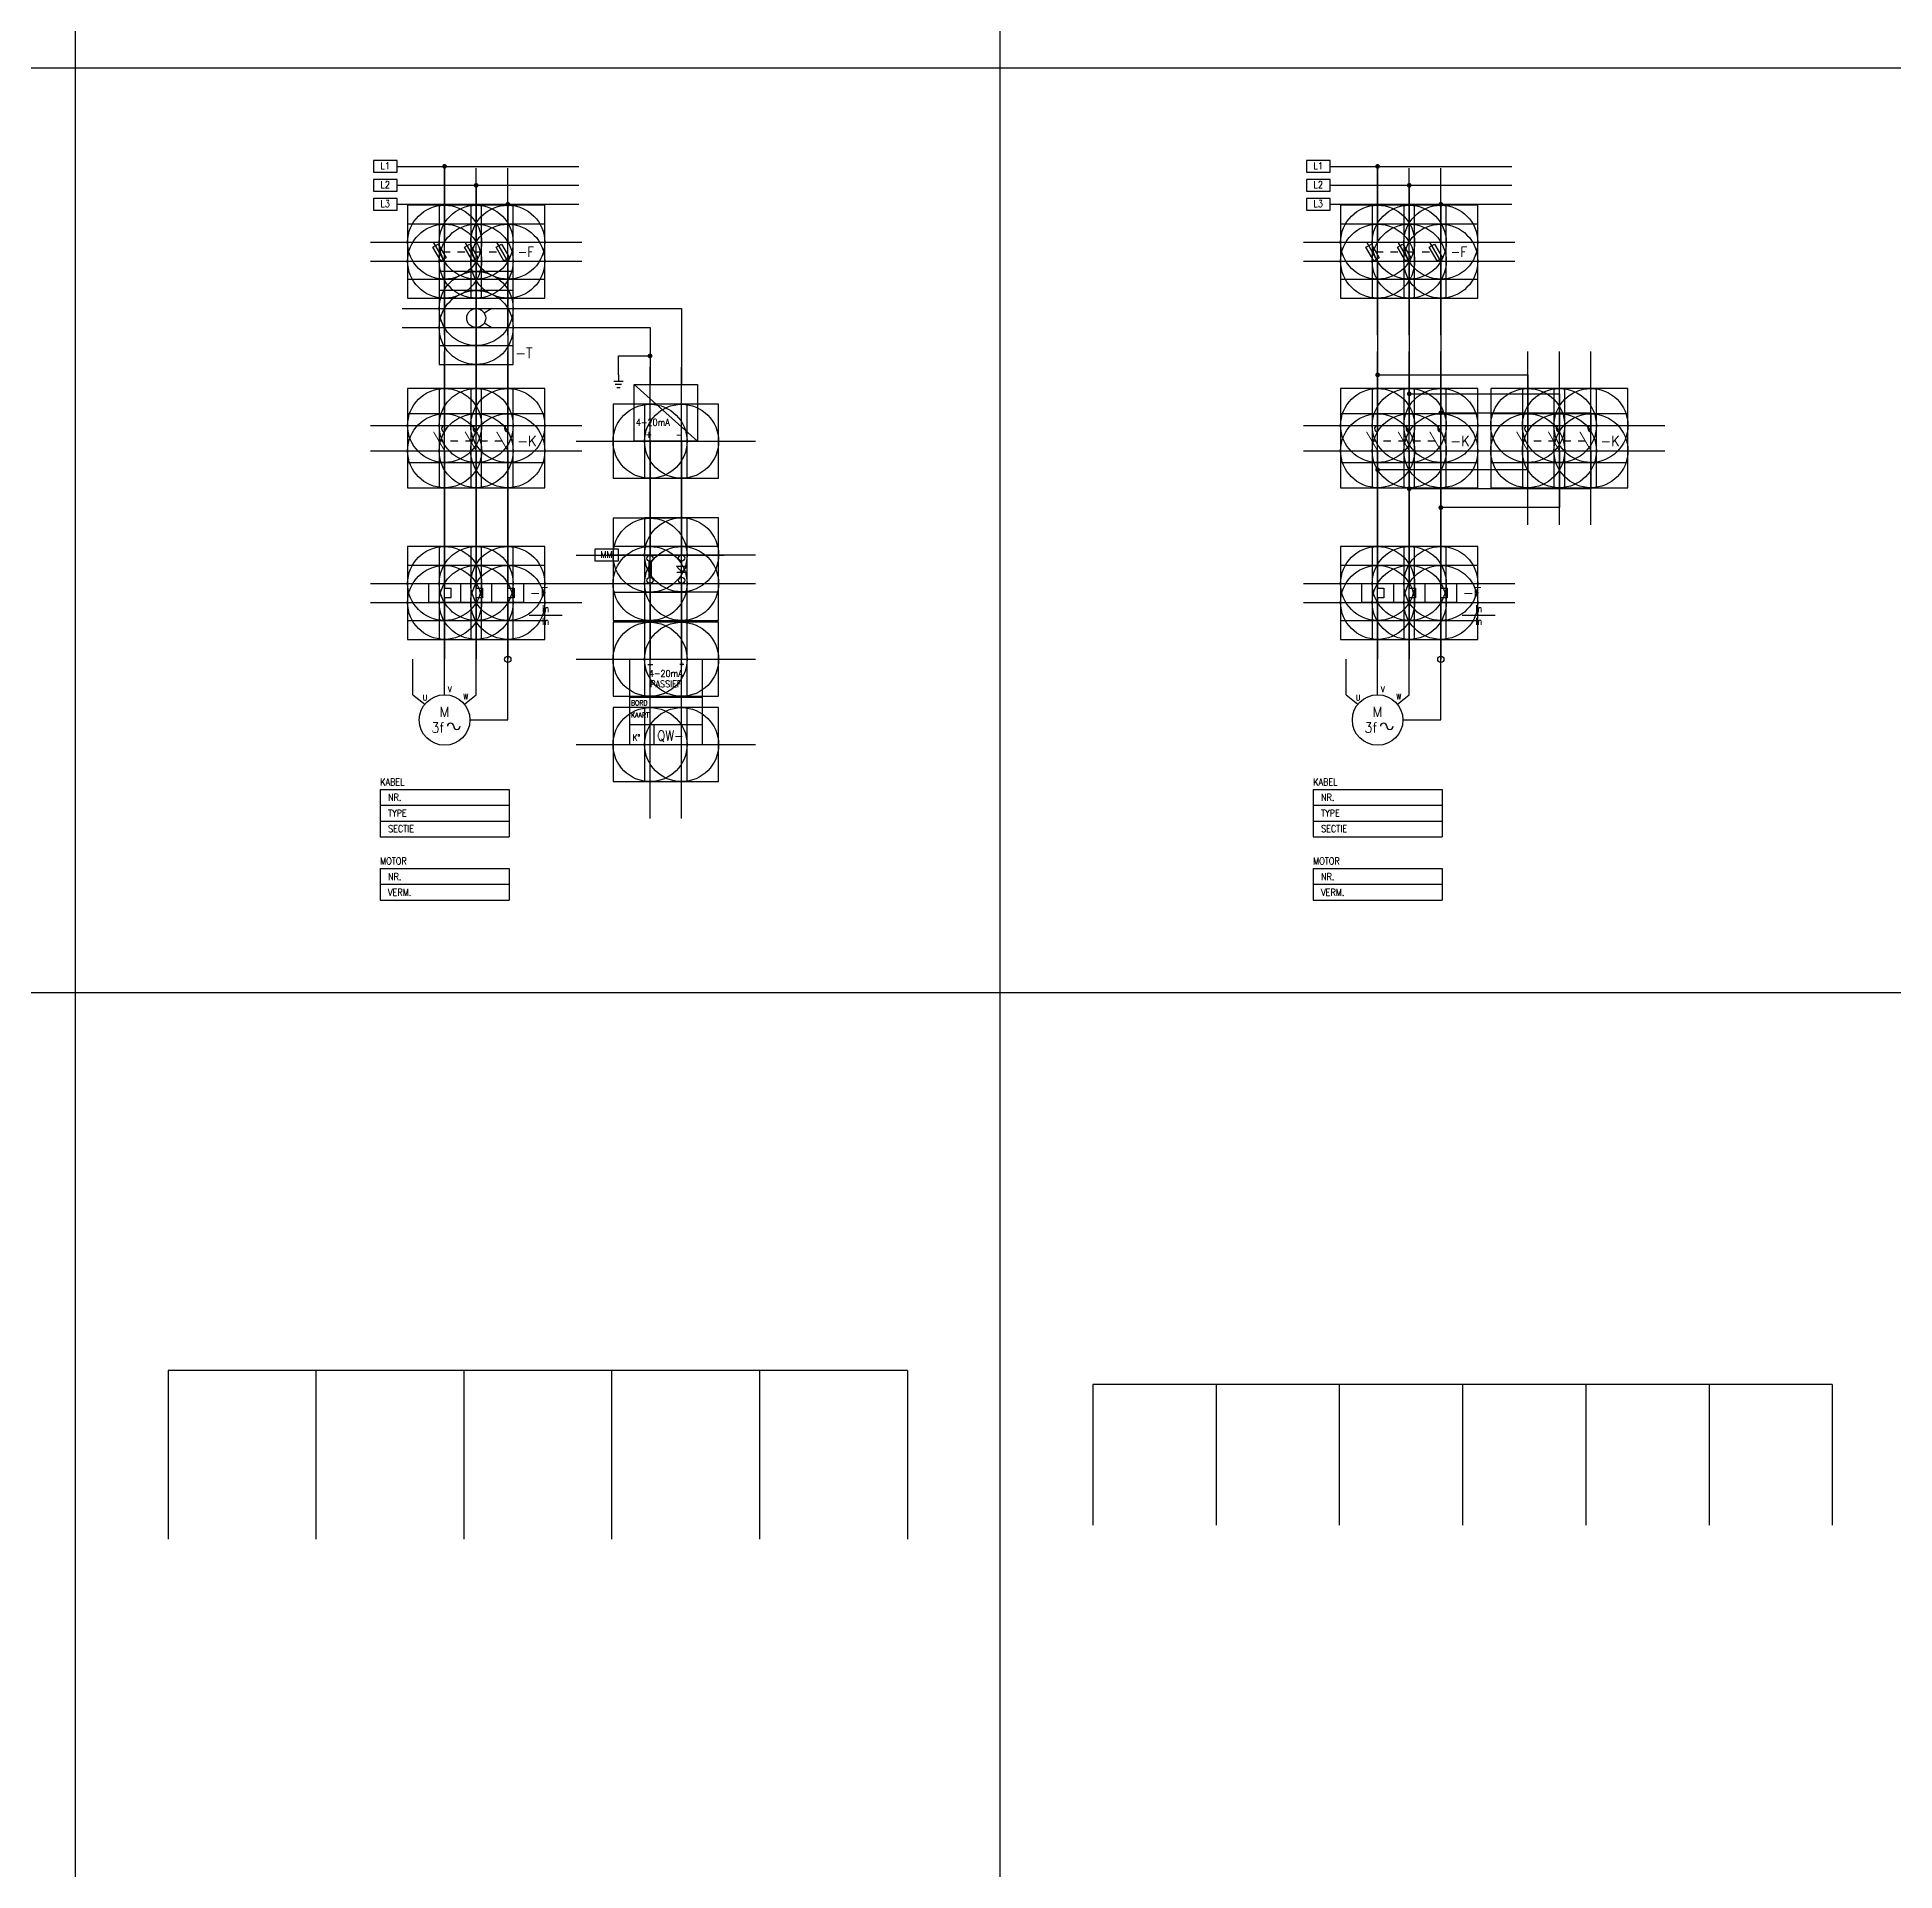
# Model space of a CAD drawing. Extents: x -7 to 200, y -18 to 300.
# Drawn here: x 74.48 to 99.59, y 123.13 to 147.92 of the extents above; entities that cross this region are included whole.
import ezdxf
from ezdxf.enums import TextEntityAlignment as Align

# ---------------------------------------------------------------- set-up
doc = ezdxf.new("R2010")
doc.units = 0
doc.header["$LTSCALE"] = 4
doc.header["$MEASUREMENT"] = 0
doc.header["$PDMODE"] = 98
doc.header["$PDSIZE"] = 1
doc.linetypes.add('DASHED', pattern=[18.75, 12.5, -6.25])
doc.linetypes.add('HIDDEN', pattern=[0.375, 0.25, -0.125])
doc.layers.get('0').update_dxf_attribs({"linetype": 'CONTINUOUS'})
for name, color, linetype in [('1', 7, 'CONTINUOUS'), ('10', 1, 'DASHED'), ('11', 3, 'DASHED'), ('12', 2, 'DASHED'), ('2', 1, 'CONTINUOUS'), ('3', 4, 'CONTINUOUS'), ('C', 7, 'CONTINUOUS'), ('GRID', 9, 'CONTINUOUS'), ('SYMB', 7, 'CONTINUOUS')]:
    doc.layers.add(name, color=color, linetype=linetype)
doc.styles.add('DINY', font='SIMPLEX', dxfattribs={"width": 0.95})
doc.styles.add('ROMANS', font='ROMANS', dxfattribs={"width": 0.85})
doc.styles.get("Standard").update_dxf_attribs({"font": 'simplex'})

# ---------------------------------------------------------------- blocks, each defined once
blk = doc.blocks.new('DOP')
at = {"layer": '1', "const_width": 0.7}
blk.add_lwpolyline([(-0.4, 0, 1), (0.4, 0, 1)], format="xyb", close=True, dxfattribs=at)
at = {"flags": 1}
blk.add_attdef('SYMBTYPE', (0, 0), '', height=0.2, dxfattribs=at)
blk = doc.blocks.new('POT')
at = {"layer": '1'}
for p, q in [((0.03, 1.85), (-7.5, 1.85)), ((-7.5, 1.85), (-7.5, -1.81)), ((0, -1.81), (0, 1.85)), ((-7.5, -1.81), (0.03, -1.81))]:
    blk.add_line(p, q, dxfattribs=at)
at = {"flags": 1}
blk.add_attdef('SYMBTYPE', (0, 0), '', height=0.2, dxfattribs=at)
at = {"layer": '1', "style": 'ROMANS', "width": 0.85}
blk.add_attdef('POTVAL', text='', height=2.2, dxfattribs=at).set_placement((-3.77, -0.93), align=Align.CENTER)
blk = doc.blocks.new('KLANA')
at = {"layer": '1'}
for p, q in [((-0.39, 7.04), (-0.39, 1.92)), ((0, 2), (0, 6.96)), ((0.47, 1.89), (0.47, 7.08))]:
    blk.add_line(p, q, dxfattribs=at)
for centre in [(0, 7.96), (0, 1)]:
    blk.add_circle(centre, 1, dxfattribs=at)
at = {"layer": 'C', "color": 2}
blk.add_point((0, 8.96), dxfattribs=at)
at = {"layer": 'C', "color": 1}
blk.add_point((0, 0), dxfattribs=at)
at = {"flags": 1}
blk.add_attdef('SYMBTYPE', (0, 0), '', height=0.2, dxfattribs=at)
at = {"layer": '10', "style": 'ROMANS', "width": 0.85}
blk.add_attdef('T1', (1.54, 3.22), '', height=2.2, dxfattribs=at)
at = {"layer": '11', "style": 'ROMANS', "width": 0.85}
for tag, p in [('LOCCODE', (-11.97, 3.22)), ('STROOK', (-1.97, 3.22))]:
    blk.add_attdef(tag, text='', height=2.2, dxfattribs=at).set_placement(p, align=Align.RIGHT)
blk = doc.blocks.new('KLDI')
at = {"layer": '1'}
for p, q in [((0, 7.07), (0, 5.47)), ((-1.59, 5.47), (0.04, 3.58)), ((0, 1.99), (0, 3.58))]:
    blk.add_line(p, q, dxfattribs=at)
for centre in [(0, 8.08), (0, 1)]:
    blk.add_circle(centre, 1, dxfattribs=at)
at = {"layer": '2'}
for p, q in [((-1.59, 5.47), (1.64, 5.47)), ((-1.56, 3.58), (1.64, 3.58)), ((1.64, 5.47), (0.04, 3.58))]:
    blk.add_line(p, q, dxfattribs=at)
at = {"layer": 'C', "color": 2}
blk.add_point((0, 9.08), dxfattribs=at)
at = {"layer": 'C', "color": 1}
blk.add_point((0, 0), dxfattribs=at)
at = {"flags": 1}
blk.add_attdef('SYMBTYPE', (0, 0), '', height=0.2, dxfattribs=at)
at = {"layer": '10', "style": 'ROMANS', "width": 0.85}
blk.add_attdef('T1', (1.86, 3.34), '', height=2.2, dxfattribs=at)
at = {"layer": '11', "style": 'ROMANS', "width": 0.85}
for tag, p in [('LOCCODE', (-12.89, 3.34)), ('STROOK', (-2.89, 3.34))]:
    blk.add_attdef(tag, text='', height=2.2, dxfattribs=at).set_placement(p, align=Align.RIGHT)
blk = doc.blocks.new('AARD')
at = {"layer": '1'}
for p, q in [((0, 0), (0, -2)), ((-1.5, -2), (1.5, -2)), ((1, -3), (-1, -3)), ((-0.5, -4), (0.5, -4))]:
    blk.add_line(p, q, dxfattribs=at)
at = {"flags": 1}
blk.add_attdef('SYMBTYPE', (0, 0), '', height=0.2, dxfattribs=at)
blk = doc.blocks.new('SCHZEK3')
at = {"layer": '1'}
for p, q in [((-20, 0), (-23.46, 6)), ((-20.5, 6), (-19.5, 6)), ((-10, 0), (-13.46, 6)), ((-10.5, 6), (-9.5, 6)), ((0, 0), (-3.46, 6)), ((-0.5, 6), (0.5, 6)), ((-23.71, 4.42), (-21.98, 5.42)), ((-21.21, 0.09), (-23.71, 4.42)), ((-21.98, 5.42), (-19.48, 1.09)), ((-19.48, 1.09), (-21.21, 0.09)), ((-13.71, 4.42), (-11.98, 5.42)), ((-11.21, 0.09), (-13.71, 4.42)), ((-11.98, 5.42), (-9.48, 1.09)), ((-9.48, 1.09), (-11.21, 0.09)), ((-3.71, 4.42), (-1.98, 5.42)), ((-1.21, 0.09), (-3.71, 4.42)), ((-1.98, 5.42), (0.52, 1.09)), ((0.52, 1.09), (-1.21, 0.09))]:
    blk.add_line(p, q, dxfattribs=at)
at = {"layer": '1', "linetype": 'HIDDEN'}
for p, q in [((-20.58, 3), (-12.89, 3)), ((-10.58, 3), (-2.89, 3))]:
    blk.add_line(p, q, dxfattribs=at)
at = {"layer": 'C', "color": 1}
blk.add_point((-20, 6), dxfattribs=at)
at = {"layer": 'C', "color": 3}
blk.add_point((-10, 6), dxfattribs=at)
at = {"layer": 'C', "color": 5}
blk.add_point((0, 6), dxfattribs=at)
at = {"layer": 'C', "color": 2}
blk.add_point((-20, 0), dxfattribs=at)
at = {"layer": 'C', "color": 4}
blk.add_point((-10, 0), dxfattribs=at)
at = {"layer": 'C', "color": 6}
blk.add_point((0, 0), dxfattribs=at)
at = {"flags": 1}
blk.add_attdef('SYMBTYPE', (0, 0), '', height=0.2, dxfattribs=at)
at = {"layer": '1', "style": 'DINY', "width": 0.95}
blk.add_attdef('ZEKVAL', (3, -3), '', height=2.2, dxfattribs=at)
at = {"layer": '11', "style": 'ROMANS', "width": 0.85}
blk.add_attdef('LOCCODE', (3.41, 6.57), '', height=3.2, dxfattribs=at)
at = {"layer": '12', "style": 'ROMANS', "width": 0.85}
blk.add_attdef('MATCODE', (3.16, 1.33), '', height=3.2, dxfattribs=at)
blk = doc.blocks.new('KONT3')
at = {"layer": '1', "linetype": 'HIDDEN'}
blk.add_line((-1.73, 3), (-21.73, 3), dxfattribs=at)
at = {"layer": '1', "const_width": 0.3}
for points in [[(-20, 0), (-23.51, 6.02)], [(-10, 0), (-13.51, 6.02)], [(0, 0), (-3.51, 6.02)]]:
    blk.add_lwpolyline(points, dxfattribs=at)
at = {"layer": '1'}
for centre in [(-20, 7), (-10, 7), (0, 7)]:
    blk.add_arc(centre, 1, 90, 270, dxfattribs=at)
at = {"layer": 'C', "color": 1}
blk.add_point((-20, 8), dxfattribs=at)
at = {"layer": 'C', "color": 3}
blk.add_point((-10, 8), dxfattribs=at)
at = {"layer": 'C', "color": 5}
blk.add_point((0, 8), dxfattribs=at)
at = {"layer": 'C', "color": 2}
blk.add_point((-20, 0), dxfattribs=at)
at = {"layer": 'C', "color": 4}
blk.add_point((-10, 0), dxfattribs=at)
at = {"layer": 'C', "color": 6}
blk.add_point((0, 0), dxfattribs=at)
at = {"flags": 1}
blk.add_attdef('SYMBTYPE', (0, 0), '', height=0.2, dxfattribs=at)
at = {"layer": '10', "style": 'DINY', "width": 0.95}
for tag, p in [('T6', (-22, 7)), ('T5', (-12, 7)), ('T4', (-2, 7)), ('T3', (-22, -3)), ('T2', (-12, -3)), ('T1', (-2, -3))]:
    blk.add_attdef(tag, text='', height=2.2, dxfattribs=at).set_placement(p, align=Align.RIGHT)
at = {"layer": '11', "style": 'ROMANS', "width": 0.85}
blk.add_attdef('LOCCODE', (3.66, 6.75), '', height=3.2, dxfattribs=at)
at = {"layer": '12', "style": 'DINY', "width": 0.95}
blk.add_attdef('MATCODE', (3, 1.5), '', height=3.2, dxfattribs=at)
blk = doc.blocks.new('THERMIEK')
at = {"layer": '1'}
for p, q in [((-25, 6), (5, 6)), ((-25, 0), (-25, 6)), ((-20, 6), (-20, 4.5)), ((-15, 6), (-15, 0)), ((-10, 6), (-10, 4.5)), ((-5, 0), (-5, 6)), ((0, 6), (0, 4.5)), ((5, 6), (5, 0)), ((5, 0), (-25, 0)), ((-20, 4.5), (-18, 4.5)), ((-18, 1.5), (-20, 1.5)), ((-20, 1.5), (-20, 0)), ((-18, 4.5), (-18, 1.5)), ((-10, 4.5), (-8, 4.5)), ((-8, 1.5), (-10, 1.5)), ((-10, 1.5), (-10, 0)), ((-8, 4.5), (-8, 1.5)), ((0, 4.5), (2, 4.5)), ((2, 1.5), (0, 1.5)), ((0, 1.5), (0, 0)), ((2, 4.5), (2, 1.5)), ((6.8, -4), (17.2, -4))]:
    blk.add_line(p, q, dxfattribs=at)
at = {"layer": 'C', "color": 1}
blk.add_point((-20, 6), dxfattribs=at)
at = {"layer": 'C', "color": 3}
blk.add_point((-10, 6), dxfattribs=at)
at = {"layer": 'C', "color": 5}
blk.add_point((0, 6), dxfattribs=at)
at = {"layer": 'C', "color": 2}
blk.add_point((-20, 0), dxfattribs=at)
at = {"layer": 'C', "color": 4}
blk.add_point((-10, 0), dxfattribs=at)
at = {"layer": 'C', "color": 6}
blk.add_point((0, 0), dxfattribs=at)
at = {"flags": 1}
blk.add_attdef('SYMBTYPE', (0, 0), '', height=0.2, dxfattribs=at)
at = {"layer": '1', "style": 'ROMANS', "width": 0.85}
for tag, p in [('NOMINALESTROOM', (12, -2)), ('INSTELBEREIK', (12, -6))]:
    blk.add_attdef(tag, text='', height=2.2, dxfattribs=at).set_placement(p, align=Align.MIDDLE)
at = {"layer": '10', "style": 'DINY', "width": 0.95}
for tag, p in [('T6', (-22, 7)), ('T5', (-12, 7)), ('T4', (-2, 7)), ('T3', (-22, -3)), ('T2', (-12, -3)), ('T1', (-2, -3))]:
    blk.add_attdef(tag, text='', height=2.2, dxfattribs=at).set_placement(p, align=Align.RIGHT)
at = {"layer": '11', "style": 'ROMANS', "width": 0.85}
blk.add_attdef('LOCCODE', (7.4, 6.74), '', height=3.2, dxfattribs=at)
at = {"layer": '12', "style": 'DINY', "width": 0.95}
blk.add_attdef('MATCODE', (7, 1.5), '', height=3.2, dxfattribs=at)
blk = doc.blocks.new('TRI')
at = {"layer": '1'}
for p, q in [((0, 6), (-2.43, 4.54)), ((-2.43, 1.46), (0, 0))]:
    blk.add_line(p, q, dxfattribs=at)
blk.add_circle((-5, 3), 3, dxfattribs=at)
at = {"layer": 'C', "color": 1}
blk.add_point((-5, 6), dxfattribs=at)
at = {"layer": 'C', "color": 2}
blk.add_point((-5, 0), dxfattribs=at)
at = {"flags": 1}
blk.add_attdef('SYMBTYPE', (0, 0), '', height=0.2, dxfattribs=at)
at = {"layer": '11', "style": 'ROMANS', "width": 0.85}
blk.add_attdef('LOCCODE', (6.87, -4.79), '', height=3.2, dxfattribs=at)
at = {"layer": '12', "style": 'DINY', "width": 0.95}
blk.add_attdef('MATCODE', (7.38, -9.66), '', height=3.2, dxfattribs=at)
blk = doc.blocks.new('MOTOR')
at = {"layer": '1'}
for p, q in [((-30, -11.2), (-30, 0)), ((-20, -11.2), (-20, 0)), ((-10, -11.2), (-10, 0)), ((0, -19.2), (0, -1)), ((-30, -11.2), (-26.25, -14.2)), ((-13.75, -14.2), (-10, -11.2)), ((-12, -19.2), (0, -19.2)), ((-40.39, -41.2), (0.39, -41.2)), ((-40.39, -41.2), (-40.39, -56.2)), ((-40.39, -46.2), (0.39, -46.2)), ((0.39, -41.2), (0.39, -56.2)), ((-40.39, -51.2), (0.39, -51.2)), ((-40.39, -56.2), (0.39, -56.2)), ((-40.39, -66.2), (0.39, -66.2)), ((-40.39, -66.2), (-40.39, -76.2)), ((0.39, -66.2), (0.39, -76.2)), ((-40.39, -71.2), (0.39, -71.2)), ((-40.39, -76.2), (0.39, -76.2))]:
    blk.add_line(p, q, dxfattribs=at)
blk.add_circle((0, 0), 1, dxfattribs=at)
for centre, start, end in [((-18.12, -21.2), 0, 180), ((-16.12, -21.2), 180, 0)]:
    blk.add_arc(centre, 1, start, end, dxfattribs=at)
at = {"layer": '3'}
blk.add_circle((-20, -19.2), 8, dxfattribs=at)
at = {"flags": 1}
blk.add_attdef('SYMBTYPE', (-10.02, 0.97), '', height=0.2, dxfattribs=at)
at = {"layer": '1', "width": 0.85}
for s, p in [('U', (-26.89, -13.04)), ('V', (-18.95, -10.41)), ('W', (-14.05, -12.68))]:
    blk.add_text(s, height=1.8, dxfattribs=at).set_placement(p)
at = {"layer": '1', "style": 'DINY', "width": 0.95}
blk.add_text('M', height=3.2, dxfattribs=at).set_placement((-20, -18.2), align=Align.CENTER)
at = {"layer": '1'}
for s, height, style, width, p in [('3f', 3.2, 'DINY', 0.95, (-24.22, -23.2)), ('KABEL', 2.2, 'ROMANS', 0.85, (-40.4, -39.93)), ('NR.', 2.2, 'ROMANS', 0.85, (-37.89, -44.8)), ('TYPE', 2.2, 'ROMANS', 0.85, (-37.89, -49.79)), ('SECTIE', 2.2, 'ROMANS', 0.85, (-37.89, -54.73)), ('MOTOR', 2.2, 'ROMANS', 0.85, (-40.4, -64.93)), ('NR.', 2.2, 'ROMANS', 0.85, (-37.89, -69.86)), ('VERM.', 2.2, 'ROMANS', 0.85, (-37.89, -74.87))]:
    blk.add_text(s, height=height, dxfattribs=dict(at, style=style, width=width)).set_placement(p)
at = {"layer": '1', "width": 0.85}
for tag, p in [('KABELNR', (-12.11, -44.89)), ('SECTIE', (-12.11, -54.89)), ('TYPE', (-12.11, -49.89)), ('VERBR_NR', (-12.11, -69.89)), ('VERMOGEN', (-12.11, -74.89))]:
    blk.add_attdef(tag, text='', height=2.2, dxfattribs=at).set_placement(p, align=Align.CENTER)
at = {"layer": '10', "width": 0.85}
blk.add_attdef('T1', (1.52, 1.08), '', height=2.2, dxfattribs=at)
blk = doc.blocks.new('V115AE')
at = {"layer": '1'}
for p, q in [((-6.5, -12), (16.5, -12)), ((-6.5, -20.67), (16.5, -20.67)), ((1.27, -27), (1.27, -20.67))]:
    blk.add_line(p, q, dxfattribs=at)
at = {"layer": '10'}
for p, q in [((-0.7, -1.65), (0.84, -1.65)), ((9.39, -1.52), (10.73, -1.52)), ((9.96, -0.88), (9.96, -2.17))]:
    blk.add_line(p, q, dxfattribs=at)
at = {"layer": '3'}
for p, q in [((-6.5, 0), (-6.5, -27)), ((-6.5, 0), (16.5, 0)), ((16.5, 0), (16.5, -27)), ((-6.5, -27), (16.5, -27))]:
    blk.add_line(p, q, dxfattribs=at)
at = {"layer": 'C', "color": 1}
blk.add_point((0, 0), dxfattribs=at)
at = {"layer": 'C', "color": 3}
blk.add_point((10, 0), dxfattribs=at)
at = {"layer": 'C', "color": 2}
blk.add_point((0, -27), dxfattribs=at)
at = {"layer": 'C', "color": 4}
blk.add_point((10, -27), dxfattribs=at)
at = {"flags": 1}
blk.add_attdef('SYMBTYPE', (0, 0), '', height=0.2, dxfattribs=at)
at = {"layer": '1', "width": 0.85}
for tag, p in [('BENAMING1', (3.89, -30.05)), ('BENAMING2', (7.5, -30))]:
    blk.add_attdef(tag, text='', height=2.2, rotation=90, dxfattribs=at).set_placement(p, align=Align.RIGHT)
at = {"layer": '10', "width": 0.85}
for s, p in [('4-20mA', (5, -5.59)), ('PASSIEF', (5, -8.87))]:
    blk.add_text(s, height=2.2, dxfattribs=at).set_placement(p, align=Align.CENTER)
at = {"layer": '10', "style": 'ROMANS', "width": 0.85}
for s, p in [('BORD', (-6.04, -14.6)), ('KAART', (-6.04, -18.47))]:
    blk.add_text(s, height=1.6, dxfattribs=at).set_placement(p)
at = {"layer": '10', "width": 0.85}
blk.add_text('K%%d', height=2, dxfattribs=at).set_placement((-5.5, -25.77))
for tag, p in [('PLC_NR1', (1.66, 1.69)), ('PLC_NR2', (11.66, 1.69))]:
    blk.add_attdef(tag, p, '', height=2.2, dxfattribs=at)
for tag, height, p in [('LOCCODE', 2.2, (8.22, -15.92)), ('KAART', 2.2, (8.22, -19.37)), ('KANAALNR', 2, (-1, -25.77))]:
    blk.add_attdef(tag, text='', height=height, dxfattribs=at).set_placement(p, align=Align.CENTER)
at = {"layer": '11', "style": 'ROMANS', "width": 0.85}
blk.add_attdef('SIGNTYPE', (1.08, -25.87), '', height=3.2, dxfattribs=at)
at = {"layer": '11', "width": 0.85}
blk.add_attdef('ADRES', (3.47, -25.77), '', height=3.2, dxfattribs=at)
blk = doc.blocks.new('INOMV2')
at = {"layer": '1'}
blk.add_line((-5, 18), (15, 0), dxfattribs=at)
at = {"layer": '3'}
for p, q in [((-5, 0), (-5, 18)), ((-5, 18), (15, 18)), ((15, 18), (15, 0)), ((15, 0), (-5, 0))]:
    blk.add_line(p, q, dxfattribs=at)
at = {"layer": 'C', "color": 1}
blk.add_point((0, 0), dxfattribs=at)
at = {"layer": 'C', "color": 2}
blk.add_point((10, 0), dxfattribs=at)
at = {"flags": 1}
blk.add_attdef('SYMBTYPE', (0, 0), '', height=0.2, dxfattribs=at)
at = {"layer": '1', "style": 'ROMANS', "width": 0.85}
for tag, p in [('+', (-1.42, 1.06)), ('-', (8.18, 1.01))]:
    blk.add_attdef(tag, p, '', height=2.2, dxfattribs=at)
at = {"layer": '10', "width": 0.85}
blk.add_text('4-20mA', height=2.2, dxfattribs=at).set_placement((-4.48, 4.91))
blk.add_attdef('&', text='', height=2.2, dxfattribs=at).set_placement((12.66, 12.99), align=Align.RIGHT)
at = {"layer": '12', "width": 0.85}
blk.add_attdef('MATCODE', (17.5, 0), '', height=2.2, dxfattribs=at)
blk = doc.blocks.new('MADKA')
at = {"layer": '1'}
for p, q in [((-15, 0), (42.5, 0)), ((0, 0), (0, -24)), ((-15, -6), (42.5, -6)), ((10, -6), (10, -24)), ((-15, -12), (42.5, -12)), ((20, -12), (20, -24)), ((0, -30), (0, -84)), ((10, -30), (10, -84)), ((20, -30), (20, -84)), ((15, -45), (75, -45)), ((75, -45), (75, -69)), ((15, -51), (65, -51)), ((65, -51), (65, -69)), ((55, -60), (65, -60)), ((55, -66), (55, -60)), ((65, -87), (65, -123)), ((75, -87), (75, -123)), ((0, -90), (0, -132)), ((10, -90), (10, -132)), ((20, -90), (20, -132)), ((65, -96), (65, -93)), ((75, -96), (75, -93)), ((65, -123), (55, -123)), ((65, -132), (65, -156)), ((75, -132), (75, -156)), ((0, -138), (0, -156)), ((10, -138), (10, -156)), ((20, -138), (20, -156))]:
    blk.add_line(p, q, dxfattribs=at)
for name, p, values in [('POT', (-15, 0), {'POTVAL': 'L1'}), ('POT', (-15, -6), {'POTVAL': 'L2'}), ('POT', (-15, -12), {'POTVAL': 'L3'}), ('SCHZEK3', (20, -30), {'MATCODE': '-F'}), ('TRI', (15, -51), {'MATCODE': '-T'}), ('INOMV2', (65, -87), {'+': '+', '-': '-'}), ('KONT3', (20, -90), {'MATCODE': '-K'}), ('POT', (55, -123), {'POTVAL': 'MM'}), ('THERMIEK', (20, -138), {'MATCODE': '-F', 'NOMINALESTROOM': 'In', 'INSTELBEREIK': 'In'})]:
    blk.add_blockref(name, p, dxfattribs=at).add_auto_attribs(values)
for name, p in [('DOP', (0, 0)), ('DOP', (10, -6)), ('DOP', (20, -12)), ('DOP', (65, -60)), ('AARD', (55, -66)), ('KLANA', (65, -132)), ('KLDI', (75, -132)), ('MOTOR', (20, -156))]:
    blk.add_blockref(name, p, dxfattribs=at)
ref = blk.add_blockref('V115AE', (65, -156), dxfattribs=at)
ref.add_attrib('ADRES', 'QW-', (67.27, -181.77), dxfattribs={"layer": '11', "height": 3.2, "width": 0.85})
at = {"flags": 1}
blk.add_attdef('SYMBTYPE', (0, 0), '', height=0.2, dxfattribs=at)
blk = doc.blocks.new('MADKLR')
at = {"layer": '1'}
for p, q in [((-15, 0), (42.5, 0)), ((0, 0), (0, -24)), ((-15, -6), (42.5, -6)), ((10, -6), (10, -24)), ((-15, -12), (42.5, -12)), ((20, -12), (20, -24)), ((0, -30), (0, -84)), ((10, -30), (10, -84)), ((20, -30), (20, -84)), ((0, -66), (47.5, -66)), ((47.5, -66), (47.5, -84)), ((10, -72), (57.5, -72)), ((57.5, -72), (57.5, -84)), ((20, -78), (67.5, -78)), ((67.5, -78), (67.5, -84)), ((0, -90), (0, -132)), ((10, -90), (10, -132)), ((20, -90), (20, -132)), ((47.5, -90), (47.5, -96)), ((57.5, -90), (57.5, -108)), ((67.5, -90), (67.5, -102)), ((47.5, -96), (0, -96)), ((67.5, -102), (10, -102)), ((57.5, -108), (20, -108)), ((0, -138), (0, -156)), ((10, -138), (10, -156)), ((20, -138), (20, -156))]:
    blk.add_line(p, q, dxfattribs=at)
for name, p, values in [('POT', (-15, 0), {'POTVAL': 'L1'}), ('POT', (-15, -6), {'POTVAL': 'L2'}), ('POT', (-15, -12), {'POTVAL': 'L3'}), ('SCHZEK3', (20, -30), {'MATCODE': '-F'}), ('KONT3', (20, -90), {'MATCODE': '-K'}), ('KONT3', (67.5, -90), {'MATCODE': '-K'}), ('THERMIEK', (20, -138), {'MATCODE': '-F', 'NOMINALESTROOM': 'In', 'INSTELBEREIK': 'In'})]:
    blk.add_blockref(name, p, dxfattribs=at).add_auto_attribs(values)
for name, p in [('DOP', (0, 0)), ('DOP', (10, -6)), ('DOP', (20, -12)), ('DOP', (0, -66)), ('DOP', (10, -72)), ('DOP', (20, -78)), ('DOP', (0, -96)), ('DOP', (10, -102)), ('DOP', (20, -108)), ('MOTOR', (20, -156))]:
    blk.add_blockref(name, p, dxfattribs=at)
at = {"flags": 1}
blk.add_attdef('SYMBTYPE', (0, 0), '', height=0.2, dxfattribs=at)
blk = doc.blocks.new('LSTK6')
at = {"layer": '1'}
for p, q in [((-35, 8), (-35, 0)), ((-28, 8), (-28, 0)), ((-21, 8), (-21, 0)), ((-14, 8), (-14, 0)), ((-7, 8), (-7, 0)), ((0, 8), (0, 0))]:
    blk.add_line(p, q, dxfattribs=at)
at = {"layer": '3'}
blk.add_line((0, 8), (-35, 8), dxfattribs=at)
at = {"flags": 1}
blk.add_attdef('SYMBTYPE', (0, 0), '', height=0.2, dxfattribs=at)
at = {"layer": '10', "width": 0.85}
for tag, p in [('NR1', (-33.851, 1.745)), ('NR2', (-26.794, 1.745)), ('NR3', (-19.738, 1.745)), ('NR4', (-12.491, 1.745)), ('NR5', (-5.816, 1.978)), ('NR6', (1.24, 1.745))]:
    blk.add_attdef(tag, text='', height=2.2, rotation=270, dxfattribs=at).set_placement(p, align=Align.RIGHT)
blk = doc.blocks.new('LSTK7')
at = {"layer": '1'}
for p, q in [((-42, 8), (-42, 0)), ((-35, 8), (-35, 0)), ((-28, 8), (-28, 0)), ((-21, 8), (-21, 0)), ((-14, 8), (-14, 0)), ((-7, 8), (-7, 0)), ((0, 8), (0, 0))]:
    blk.add_line(p, q, dxfattribs=at)
at = {"layer": '3'}
blk.add_line((0, 8), (-42, 8), dxfattribs=at)
at = {"flags": 1}
blk.add_attdef('SYMBTYPE', (0, 0), '', height=0.2, dxfattribs=at)
at = {"layer": '10', "width": 0.85}
for tag, p in [('NR1', (-40.72, 1.75)), ('NR2', (-33.85, 1.75)), ('NR3', (-26.79, 1.75)), ('NR4', (-19.74, 1.75)), ('NR5', (-12.49, 1.75)), ('NR6', (-5.82, 1.98)), ('NR7', (1.24, 1.75))]:
    blk.add_attdef(tag, text='', height=2.2, rotation=270, dxfattribs=at).set_placement(p, align=Align.RIGHT)

msp = doc.modelspace()

# ---------------------------------------------------------------- linework, layer by layer
at = {"layer": 'GRID', "linetype": 'CONTINUOUS'}
for p, q in [((75, 72.5), (75, 285)), ((87.5, 72.5), (87.5, 285)), ((0, 147.5), (187.5, 147.5)), ((0, 135), (187.5, 135))]:
    msp.add_line(p, q, dxfattribs=at)

# ---------------------------------------------------------------- block references
at = {"layer": 'SYMB', "linetype": 'CONTINUOUS'}
for name, p, xscale, yscale, zscale in [('MADKA', (79.99, 146.17), 0.042720066768358, 0.042720066768358, 0.042720066768358), ('MADKLR', (92.601, 146.17), 0.042720066768358, 0.042720066768358, 0.042720066768358), ('LSTK6', (86.245, 127.608), 0.28550953057963, 0.28550953057963, 0.28550953057963), ('LSTK7', (98.746, 127.798), 0.237962706942067, 0.237962706942067, 0.237962706942067)]:
    msp.add_blockref(name, p, dxfattribs=dict(at, xscale=xscale, yscale=yscale, zscale=zscale))

doc.saveas('drawing.dxf')
